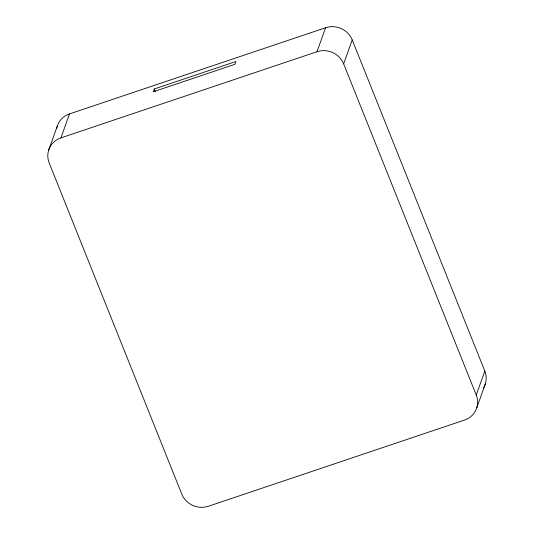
<?xml version="1.0" encoding="UTF-8"?>
<svg xmlns="http://www.w3.org/2000/svg" width="534" height="534" viewBox="0 0 534 534"><rect width="100%" height="100%" fill="white"/><g stroke="black" fill="none" stroke-linecap="round" stroke-linejoin="round"><path stroke-width="0.8" d="M48.607 150.281L57.191 126.318M484.819 371.057L476.241 395.02A20.713 19.564 19.7 0 1 464.5 420.084L208.414 506.245A20.713 19.564 19.7 0 1 181.774 494.097L49.181 162.943A20.713 19.564 19.7 0 1 60.923 137.879L69.5 113.916L325.586 27.755A20.713 19.564 19.7 0 1 352.226 39.903L484.819 371.057A20.713 19.564 19.7 0 1 484.732 385.521M154.273 88.978L153.265 91.788L234.893 64.32L235.894 61.517L154.273 88.978L155.414 91.841M60.923 137.879L317.002 51.718L325.586 27.755M476.241 395.02L343.649 63.873L352.226 39.903M476.809 407.682L485.393 383.719M317.002 51.718A20.713 19.564 19.7 0 1 343.649 63.873M56.604 128.807A20.713 19.564 19.7 0 1 69.5 113.916M484.465 386.109A20.713 19.564 19.7 0 1 483.564 387.804"/></g></svg>
